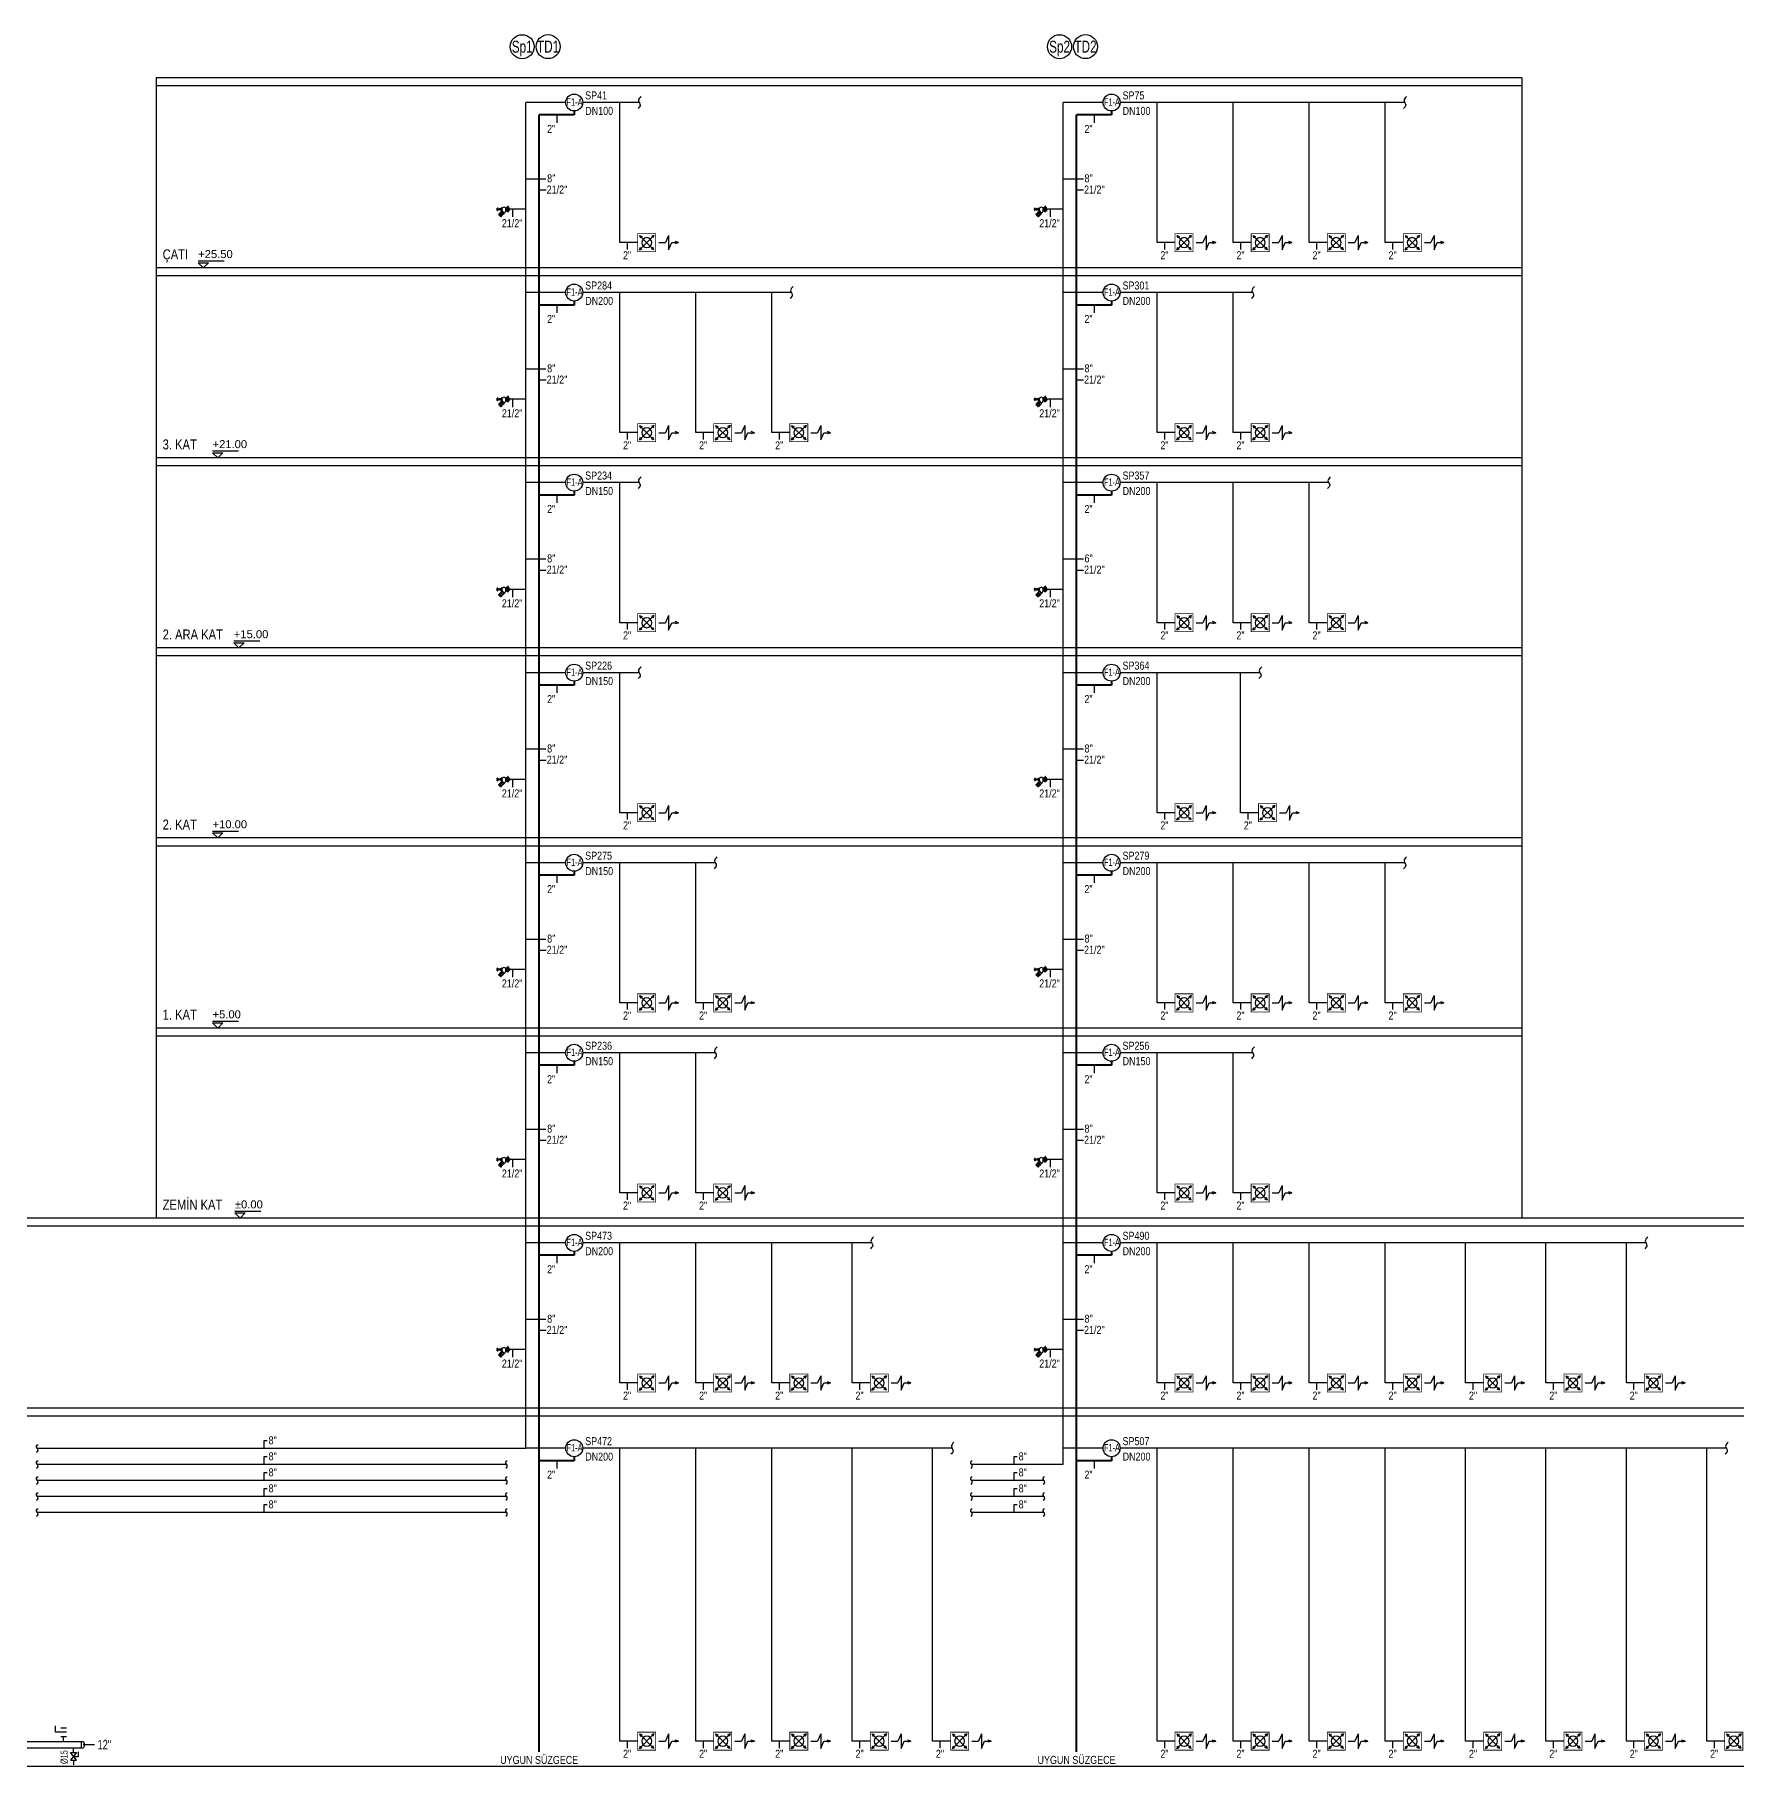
# Model space of a CAD drawing. Header units: centimetres. Extents: x 65749 to 90749, y -125491 to -105491.
# Drawn here: x 72301 to 76553, y -117601 to -113273 of the extents above; entities that cross this region are included whole.
import ezdxf
from ezdxf.enums import TextEntityAlignment as Align
from ezdxf.lldxf.tags import DXFTag

# ---------------------------------------------------------------- set-up
doc = ezdxf.new("R2010")
doc.units = ezdxf.units.CM
doc.header["$MEASUREMENT"] = 0
doc.layers.get('0').update_dxf_attribs({"color": 255})
for name, color, linetype, lineweight in [('1-CIHAZ', 132, 'Continuous', 30), ('Y-SPRINKLER-BORU', 150, 'Continuous', 30), ('Y-TEST-DRAIN-BORU', 40, 'HIDDEN', 40), ('Y-YANGINDOLABI-BORU', 1, 'HIDDEN', 30)]:
    doc.layers.add(name, color=color, linetype=linetype, lineweight=lineweight)
for name, color, linetype in [('T-VANA-TEXT', 63, 'Continuous'), ('Y-KOLON-NO', 13, 'Continuous'), ('Y-SP-ADET', 50, 'Continuous'), ('Y-TEXT', 241, 'Continuous'), ('Y-VANA', 81, 'Continuous'), ('Y-YANGINDOLABI-TEXT', 32, 'Continuous')]:
    doc.layers.add(name, color=color, linetype=linetype)
doc.styles.add('170209 KESİT_1-1-200 OLCEK$0$160229_Kesit_Gorunus$0$VIVA_100', font='arial.ttf', dxfattribs={"height": 25})
doc.styles.add('ARIAL', font='arial.ttf')
doc.styles.add('ARIAL1', font='arial.ttf', dxfattribs={"width": 0.7})
tags = doc.linetypes.add('HIDDEN', pattern=[0.375, 0.25, -0.125]).pattern_tags.tags
tags[6:7] = [DXFTag(74, 4), DXFTag(75, 0), DXFTag(340, '0'), DXFTag(46, 1.0), DXFTag(50, 0.0), DXFTag(44, 0.0), DXFTag(45, 0.0)]
tags[4:5] = [DXFTag(74, 4), DXFTag(75, 0), DXFTag(340, '0'), DXFTag(46, 1.0), DXFTag(50, 0.0), DXFTag(44, 0.0), DXFTag(45, 0.0)]

# ---------------------------------------------------------------- blocks, each defined once
blk = doc.blocks.new('VANA')
blk.add_lwpolyline([(0, 0), (-13.4, 0), (-13.4, -12.2)])
blk.add_lwpolyline([(8, -10), (-8, -10), (8, 10), (-8, 10)], close=True)
blk = doc.blocks.new('A$C0B325108')
for p, q in [((-17.5, 23.3), (-17.5, 0)), ((17.5, 23.3), (17.5, 0))]:
    blk.add_line(p, q)
blk.add_lwpolyline([(0, 0), (0, 44.2), (26.3, 44.2)])
blk = doc.blocks.new('Kesme')
blk.add_lwpolyline([(-21.5, -0.2, 0.576786), (-4.8, -2.7, -0.54493), (11.3, -5.9)], format="xyb")
blk = doc.blocks.new('A$C325C500B')
at = {"color": 7, "linetype": 'Continuous'}
for p, q in [((0, 51.9), (17.7, 58.2)), ((36.9, 51.9), (0, 51.9)), ((0, 51.9), (17.7, 45.7)), ((54.4, 11.5), (36.9, 51.9)), ((54.4, 92.4), (54.4, 11.5)), ((54.4, 92.4), (71.9, 51.9)), ((108.8, 51.9), (71.9, 51.9)), ((136, 12), (216, 92)), ((136, 92), (216, 12)), ((136, 92), (141.5, 77.7)), ((136, 92), (150.3, 86.4)), ((136, 12), (141.6, 26.3)), ((136, 12), (150.3, 17.5)), ((216, 92), (201.7, 86.5)), ((216, 12), (201.8, 17.6)), ((216, 92), (210.4, 77.7)), ((216, 12), (210.6, 26.3))]:
    blk.add_line(p, q, dxfattribs=at)
blk.add_line((226, 52), (326, 52))
at = {"linetype": 'Continuous', "const_width": 4}
blk.add_lwpolyline([(126, 102), (226, 102), (226, 2), (126, 2), (126, 102)], dxfattribs=at)
at = {"color": 7, "linetype": 'Continuous'}
blk.add_circle((176, 52), 27.6, dxfattribs=at)
blk = doc.blocks.new('ZONE-F1')
at = {"layer": 'Y-VANA'}
blk.add_circle((0, 0), 17.5, dxfattribs=at)
at = {"layer": 'Y-VANA', "style": 'ARIAL', "width": 0.7}
blk.add_text('F1-A', height=15, dxfattribs=at).set_placement((-15.9, -6.4))
blk = doc.blocks.new('PN')
blk.add_circle((0, 0), 30)
at = {"ltscale": 50, "style": 'ARIAL1', "width": 0.7}
blk.add_attdef('NO', text='', height=30, dxfattribs=at).set_placement((0, 0), align=Align.MIDDLE_CENTER)
blk = doc.blocks.new('PN-2')
blk.add_circle((0, 0), 30)
at = {"ltscale": 50, "style": 'ARIAL1', "width": 0.7}
blk.add_attdef('NO', text='', height=27.5, dxfattribs=at).set_placement((0, 0), align=Align.MIDDLE_CENTER)
blk = doc.blocks.new('A$Cd15443be')
for p, q in [((-0.616, -0.021), (-0.616, 0.021)), ((-0.608, 0.021), (-0.616, 0.021)), ((-0.608, -0.055), (-0.608, 0.055)), ((-0.582, -0.055), (-0.582, 0.055)), ((-0.532, 0.011), (-0.582, 0.011)), ((-0.532, -0.016), (-0.532, 0.016)), ((-0.532, 0.015), (-0.532, 0.016)), ((-0.53, 0.021), (-0.519, 0.021)), ((-0.53, 0.011), (-0.519, 0.011)), ((-0.519, -0.021), (-0.519, 0.021)), ((-0.502, 0.017), (-0.519, 0.017)), ((-0.502, -0.021), (-0.502, 0.021)), ((-0.451, 0.021), (-0.502, 0.021)), ((-0.443, 0.032), (-0.443, -0.032)), ((-0.443, 0.03), (-0.443, 0.032)), ((-0.44, 0.042), (-0.418, 0.042)), ((-0.44, 0.021), (-0.418, 0.021)), ((-0.407, 0.053), (-0.418, 0.042)), ((-0.418, -0.042), (-0.418, 0.042)), ((-0.407, -0.059), (-0.407, 0.059)), ((-0.397, 0.059), (-0.407, 0.059)), ((-0.397, -0.057), (-0.397, 0.057)), ((-0.376, 0.076), (-0.392, 0.076)), ((-0.392, 0.038), (-0.376, 0.038)), ((-0.367, 0.059), (-0.371, 0.059)), ((-0.371, -0.057), (-0.371, 0.057)), ((-0.177, 0.059), (-0.182, 0.059)), ((-0.177, -0.057), (-0.177, 0.057)), ((-0.157, 0.076), (-0.172, 0.076)), ((-0.172, 0.038), (-0.157, 0.038)), ((-0.119, 0.059), (-0.152, 0.059)), ((-0.152, -0.057), (-0.152, 0.057)), ((-0.009, 0.072), (-0.131, 0.072)), ((-0.119, 0.059), (-0.119, 0.084)), ((-0.118, 0.089), (-0.11, 0.089)), ((-0.118, 0.08), (-0.11, 0.08)), ((-0.118, 0.063), (-0.11, 0.063)), ((-0.118, 0.055), (-0.11, 0.055)), ((-0.11, -0.122), (-0.11, 0.122)), ((-0.084, 0.122), (-0.11, 0.122)), ((-0.11, 0.055), (-0.11, 0.089)), ((-0.084, -0.122), (-0.084, 0.154)), ((-0.072, 0.154), (-0.084, 0.154)), ((-0.072, 0.08), (-0.084, 0.08)), ((-0.072, 0.078), (-0.084, 0.078)), ((-0.072, 0.065), (-0.084, 0.065)), ((-0.072, 0.063), (-0.084, 0.063)), ((-0.072, -0.122), (-0.072, 0.154)), ((-0.046, 0.122), (-0.072, 0.122)), ((-0.046, -0.122), (-0.046, 0.122)), ((-0.046, 0.059), (-0.046, 0.084)), ((-0.045, 0.089), (-0.037, 0.089)), ((-0.045, 0.08), (-0.037, 0.08)), ((-0.045, 0.063), (-0.037, 0.063)), ((-0.045, 0.055), (-0.037, 0.055)), ((0, 0.046), (-0.037, 0.055)), ((-0.036, 0.059), (-0.036, 0.084)), ((-0.028, 0.08), (-0.036, 0.08)), ((-0.028, 0.078), (-0.036, 0.078)), ((-0.028, 0.065), (-0.036, 0.065)), ((-0.028, 0.063), (-0.036, 0.063)), ((-0.028, 0.063), (-0.028, 0.08)), ((-0.028, 0.08), (-0.026, 0.078)), ((-0.028, 0.063), (-0.026, 0.065)), ((-0.026, 0.065), (-0.026, 0.078)), ((0, 0.046), (0, -0.046)), ((-0.608, -0.021), (-0.616, -0.021)), ((-0.532, -0.011), (-0.582, -0.011)), ((-0.503, -0.22), (-0.545, -0.265)), ((-0.438, -0.373), (-0.545, -0.265)), ((-0.432, -0.365), (-0.539, -0.258)), ((-0.532, -0.016), (-0.532, -0.015)), ((-0.53, -0.011), (-0.519, -0.011)), ((-0.53, -0.021), (-0.519, -0.021)), ((-0.419, -0.354), (-0.526, -0.247)), ((-0.413, -0.347), (-0.521, -0.239)), ((-0.502, -0.017), (-0.519, -0.017)), ((-0.401, -0.335), (-0.509, -0.227)), ((-0.396, -0.327), (-0.503, -0.22)), ((-0.451, -0.021), (-0.502, -0.021)), ((-0.452, -0.167), (-0.498, -0.213)), ((-0.391, -0.321), (-0.498, -0.213)), ((-0.461, -0.158), (-0.45, -0.147)), ((-0.336, -0.283), (-0.461, -0.158)), ((-0.325, -0.272), (-0.45, -0.147)), ((-0.447, -0.144), (-0.435, -0.132)), ((-0.322, -0.268), (-0.447, -0.144)), ((-0.443, -0.032), (-0.443, -0.03)), ((-0.44, -0.021), (-0.418, -0.021)), ((-0.44, -0.042), (-0.418, -0.042)), ((-0.396, -0.327), (-0.438, -0.373)), ((-0.31, -0.257), (-0.435, -0.132)), ((-0.426, -0.141), (-0.38, -0.095)), ((-0.407, -0.053), (-0.418, -0.042)), ((-0.397, -0.059), (-0.407, -0.059)), ((-0.392, -0.038), (-0.376, -0.038)), ((-0.376, -0.076), (-0.392, -0.076)), ((-0.345, -0.275), (-0.391, -0.321)), ((-0.38, -0.095), (-0.356, -0.095)), ((-0.273, -0.203), (-0.38, -0.095)), ((-0.368, -0.059), (-0.371, -0.059)), ((-0.273, -0.179), (-0.356, -0.095)), ((-0.336, -0.283), (-0.325, -0.272)), ((-0.322, -0.268), (-0.31, -0.257)), ((-0.319, -0.249), (-0.273, -0.203)), ((-0.273, -0.203), (-0.273, -0.179)), ((-0.172, -0.038), (-0.157, -0.038)), ((-0.157, -0.076), (-0.172, -0.076)), ((-0.119, -0.059), (-0.152, -0.059)), ((-0.009, -0.072), (-0.131, -0.072)), ((-0.119, -0.084), (-0.119, -0.059)), ((-0.118, -0.055), (-0.11, -0.055)), ((-0.118, -0.063), (-0.11, -0.063)), ((-0.118, -0.08), (-0.11, -0.08)), ((-0.118, -0.089), (-0.11, -0.089)), ((-0.11, -0.089), (-0.11, -0.055)), ((-0.084, -0.122), (-0.11, -0.122)), ((-0.072, -0.063), (-0.084, -0.063)), ((-0.072, -0.065), (-0.084, -0.065)), ((-0.072, -0.078), (-0.084, -0.078)), ((-0.072, -0.08), (-0.084, -0.08)), ((-0.046, -0.122), (-0.072, -0.122)), ((-0.046, -0.084), (-0.046, -0.059)), ((-0.045, -0.055), (-0.037, -0.055)), ((-0.045, -0.063), (-0.037, -0.063)), ((-0.045, -0.08), (-0.037, -0.08)), ((-0.045, -0.089), (-0.037, -0.089)), ((0, -0.046), (-0.037, -0.055)), ((-0.036, -0.084), (-0.036, -0.059)), ((-0.028, -0.063), (-0.036, -0.063)), ((-0.028, -0.065), (-0.036, -0.065)), ((-0.028, -0.078), (-0.036, -0.078)), ((-0.028, -0.08), (-0.036, -0.08)), ((-0.028, -0.063), (-0.026, -0.065)), ((-0.028, -0.08), (-0.028, -0.063)), ((-0.028, -0.08), (-0.026, -0.078)), ((-0.026, -0.078), (-0.026, -0.065))]:
    blk.add_line(p, q)
for centre, radius, start, end in [((-0.595, 0.055), 0.0127, 90, 180), ((-0.595, 0.055), 0.0127, 0, 90), ((-0.521, 0.016), 0.0111, 151.49283, 208.50717), ((-0.489, 0), 0.0422, 165.52298, 194.47702), ((-0.451, 0.03), 0.00844, 270, 0), ((-0.421, 0.032), 0.0221, 151.49283, 208.50717), ((-0.359, 0), 0.0844, 165.52298, 194.47702), ((-0.357, 0.057), 0.0393, 150.87434, 208.69477), ((-0.245, 0), 0.152, 165.52298, 194.47702), ((-0.411, 0.057), 0.0393, 331.30523, 29.12566), ((-0.523, 0), 0.152, 345.52298, 14.47702), ((-0.367, 0.076), 0.0169, 270, 319.0679), ((-0.274, -0.004), 0.105, 40.9321, 139.0679), ((-0.182, 0.076), 0.0169, 220.9321, 270), ((-0.138, 0.057), 0.0393, 150.87434, 208.69477), ((-0.025, 0), 0.152, 165.52298, 194.47702), ((-0.191, 0.057), 0.0393, 331.30523, 29.12566), ((-0.304, 0), 0.152, 345.52298, 14.47702), ((-0.11, 0.084), 0.00884, 151.49283, 208.50717), ((-0.085, 0.072), 0.0338, 165.52298, 194.47702), ((-0.11, 0.059), 0.00884, 151.49283, 208.50717), ((-0.038, 0.084), 0.00884, 151.49283, 208.50717), ((-0.013, 0.072), 0.0338, 165.52298, 194.47702), ((-0.038, 0.059), 0.00884, 151.49283, 208.50717), ((-0.045, 0.084), 0.00884, 331.49283, 28.50717), ((-0.07, 0.072), 0.0338, 345.52298, 14.47702), ((-0.045, 0.059), 0.00884, 331.49283, 28.50717), ((-0.595, -0.055), 0.0127, 180, 270), ((-0.595, -0.055), 0.0127, 270, 0), ((-0.521, -0.016), 0.0111, 151.49283, 208.50717), ((-0.451, -0.03), 0.00844, 0, 90), ((-0.421, -0.032), 0.0221, 151.49283, 208.50717), ((-0.357, -0.057), 0.0393, 150.87434, 208.69477), ((-0.411, -0.057), 0.0393, 331.30523, 29.12566), ((-0.368, -0.079), 0.0203, 307.12164, 90), ((-0.295, -0.076), 0.105, 282.26316, 2.03993), ((-0.177, -0.072), 0.0127, 90, 182.03993), ((-0.138, -0.057), 0.0393, 150.87434, 208.69477), ((-0.191, -0.057), 0.0393, 331.30523, 29.12566), ((-0.11, -0.059), 0.00884, 151.49283, 208.50717), ((-0.085, -0.072), 0.0338, 165.52298, 194.47702), ((-0.11, -0.084), 0.00884, 151.49283, 208.50717), ((-0.038, -0.059), 0.00884, 151.49283, 208.50717), ((-0.013, -0.072), 0.0338, 165.52298, 194.47702), ((-0.038, -0.084), 0.00884, 151.49283, 208.50717), ((-0.045, -0.059), 0.00884, 331.49283, 28.50717), ((-0.07, -0.072), 0.0338, 345.52298, 14.47702), ((-0.045, -0.084), 0.00884, 331.49283, 28.50717)]:
    blk.add_arc(centre, radius, start, end)

msp = doc.modelspace()

# ---------------------------------------------------------------- linework, layer by layer
at = {"layer": '1-CIHAZ'}
for p, q in [((71612, -117538.9, 0), (72417.8, -117538.9, 0)), ((71612, -117555, 0), (72417.8, -117555, 0)), ((72417.8, -117555, 0), (72417.8, -117538.9, 0))]:
    msp.add_line(p, q, dxfattribs=at)
msp.add_arc((72417.8, -117546.9, 0), 8.04, 270, 90, dxfattribs=at)
at = {"layer": 'Y-SPRINKLER-BORU', "ltscale": 20}
for p, q in [((73528, -116806, 0), (73528, -113443.1, 0)), ((73627.9, -113443.1), (73528, -113443.1)), ((73811.5, -113443.1), (73670.2, -113443.1)), ((74870.7, -116846, 0), (74870.7, -113443.1)), ((74970.6, -113443.1), (74870.7, -113443.1)), ((75724.2, -113443.1), (75012.9, -113443.1)), ((73627.9, -113918), (73528, -113918)), ((74191.5, -113918), (73670.2, -113918)), ((74970.6, -113918), (74870.7, -113918)), ((75344.2, -113918), (75012.9, -113918)), ((73627.9, -114393), (73528, -114393)), ((73811.5, -114393), (73670.2, -114393)), ((74970.6, -114393), (74870.7, -114393)), ((75534.2, -114393), (75012.9, -114393)), ((73627.9, -114867.9), (73528, -114867.9)), ((73811.5, -114867.9), (73670.2, -114867.9)), ((74970.6, -114867.9), (74870.7, -114867.9)), ((75362.6, -114867.9), (75012.9, -114867.9)), ((73627.9, -115342.9), (73528, -115342.9)), ((74001.5, -115342.9), (73670.2, -115342.9)), ((74970.6, -115342.9), (74870.7, -115342.9)), ((75724.2, -115342.9), (75012.9, -115342.9)), ((73627.9, -115817.8), (73528, -115817.8)), ((74001.5, -115817.8), (73670.2, -115817.8)), ((74970.6, -115817.8), (74870.7, -115817.8)), ((75344.2, -115817.8), (75012.9, -115817.8)), ((73627.9, -116292.8), (73528, -116292.8)), ((74392.3, -116292.8, 0), (73670.2, -116292.8)), ((74970.6, -116292.8), (74870.7, -116292.8)), ((76326.8, -116292.8, 0), (75012.9, -116292.8)), ((72307.3, -116806, 0), (73528, -116806)), ((73627.9, -116806), (73528, -116806)), ((74593.2, -116806, 0), (73670.2, -116806)), ((74970.6, -116806, 0), (74870.7, -116806, 0)), ((76527.7, -116806, 0), (75012.9, -116806, 0)), ((72307.3, -116846, 0), (73479.8, -116846, 0)), ((74641.3, -116846, 0), (74870.7, -116846)), ((72373, -117538.8, 0), (72373, -117526.2, 0))]:
    msp.add_line(p, q, dxfattribs=at)
at = {"layer": 'Y-SPRINKLER-BORU'}
for p, q in [((72307.3, -116886, 0), (73479.8, -116886, 0)), ((74641.3, -116886, 0), (74822.5, -116886, 0)), ((72307.3, -116926, 0), (73479.8, -116926, 0)), ((74641.3, -116926, 0), (74822.5, -116926, 0)), ((72307.3, -116966, 0), (73479.8, -116966, 0)), ((74641.3, -116966, 0), (74822.5, -116966, 0))]:
    msp.add_line(p, q, dxfattribs=at)
at = {"layer": 'Y-TEST-DRAIN-BORU', "ltscale": 150}
for p, q in [((73649, -113464.3), (73649, -113474.2)), ((74991.8, -113464.3), (74991.8, -113474.2)), ((73561.5, -117564.7, 0), (73561.5, -113474.2, 0)), ((73649, -113474.2), (73561.5, -113474.2)), ((74904.2, -117564.7, 0), (74904.2, -113474.2, 0)), ((74991.8, -113474.2), (74904.2, -113474.2)), ((73649, -113939.2), (73649, -113949.2)), ((74991.8, -113939.2), (74991.8, -113949.2)), ((73649, -113949.2), (73561.5, -113949.2)), ((74991.8, -113949.2), (74904.2, -113949.2)), ((73649, -114414.2), (73649, -114424.1)), ((74991.8, -114414.2), (74991.8, -114424.1)), ((73649, -114424.1), (73561.5, -114424.1)), ((74991.8, -114424.1), (74904.2, -114424.1)), ((73649, -114889.1), (73649, -114899.1)), ((74991.8, -114889.1), (74991.8, -114899.1)), ((73649, -114899.1), (73561.5, -114899.1)), ((74991.8, -114899.1), (74904.2, -114899.1)), ((73649, -115364.1), (73649, -115374)), ((74991.8, -115364.1), (74991.8, -115374)), ((73649, -115374), (73561.5, -115374)), ((74991.8, -115374), (74904.2, -115374)), ((73649, -115839), (73649, -115849)), ((74991.8, -115839), (74991.8, -115849)), ((73649, -115849), (73561.5, -115849)), ((74991.8, -115849), (74904.2, -115849)), ((73649, -116314), (73649, -116323.9)), ((74991.8, -116314), (74991.8, -116323.9)), ((73649, -116323.9), (73561.5, -116323.9)), ((74991.8, -116323.9), (74904.2, -116323.9)), ((73649, -116837.2), (73561.5, -116837.2)), ((73649, -116827.2), (73649, -116837.2)), ((74991.8, -116837.2, 0), (74904.2, -116837.2, 0)), ((74991.8, -116827.2, 0), (74991.8, -116837.2, 0))]:
    msp.add_line(p, q, dxfattribs=at)
at = {"layer": 'Y-TEXT', "color": 7, "ltscale": 0.1}
for p, q in [((72604.8, -113381.2), (72604.8, -116230.9)), ((76016.9, -113381.2), (72604.8, -113381.2)), ((76016.9, -113401.4), (72604.8, -113401.4)), ((76016.9, -113381.2), (76016.9, -116230.9)), ((76016.9, -113856.1), (72604.8, -113856.1)), ((72709.5, -113838.8), (72774.5, -113838.8)), ((76016.9, -113876.3), (72604.8, -113876.3)), ((76016.9, -114331.1), (72604.8, -114331.1)), ((72745.4, -114313.7), (72810.4, -114313.7)), ((76016.9, -114351.3), (72604.8, -114351.3)), ((76016.9, -114806), (72604.8, -114806)), ((72798.5, -114788.7), (72863.5, -114788.7)), ((76016.9, -114826.2), (72604.8, -114826.2)), ((76016.9, -115281), (72604.8, -115281)), ((72745.4, -115263.6), (72810.4, -115263.6)), ((76016.9, -115301.2), (72604.8, -115301.2)), ((76016.9, -115755.9), (72604.8, -115755.9)), ((72745.4, -115738.6), (72810.4, -115738.6)), ((76016.9, -115776.1), (72604.8, -115776.1)), ((86676.6, -116230.9), (67121.7, -116230.9)), ((76016.9, -116230.9), (72604.8, -116230.9)), ((72801.2, -116213.5), (72866.2, -116213.5)), ((86676.6, -116251.1), (67121.7, -116251.1)), ((86676.6, -116705.8), (67121.7, -116705.8)), ((86676.6, -116726), (67121.7, -116726)), ((86676.6, -117601, 0), (67121.7, -117601, 0))]:
    msp.add_line(p, q, dxfattribs=at)
at = {"layer": 'Y-TEXT'}
for p, q in [((73578.5, -113634.5, 0), (73528, -113634.5, 0)), ((74921.3, -113634.5, 0), (74870.7, -113634.5, 0)), ((73781.8, -113810.2), (73781.8, -113793.2)), ((75124.5, -113810.2), (75124.5, -113793.2)), ((75314.5, -113810.2), (75314.5, -113793.2)), ((75504.5, -113810.2), (75504.5, -113793.2)), ((75694.5, -113810.2), (75694.5, -113793.2)), ((73578.5, -114109.5, 0), (73528, -114109.5, 0)), ((74921.3, -114109.5, 0), (74870.7, -114109.5, 0)), ((73781.8, -114285.2), (73781.8, -114268.1)), ((73971.8, -114285.2), (73971.8, -114268.1)), ((74161.8, -114285.2), (74161.8, -114268.1)), ((75124.5, -114285.2), (75124.5, -114268.1)), ((75314.5, -114285.2), (75314.5, -114268.1)), ((73578.5, -114584.4, 0), (73528, -114584.4, 0)), ((74921.3, -114584.4, 0), (74870.7, -114584.4, 0)), ((73781.8, -114760.1), (73781.8, -114743.1)), ((75124.5, -114760.1), (75124.5, -114743.1)), ((75314.5, -114760.1), (75314.5, -114743.1)), ((75504.5, -114760.1), (75504.5, -114743.1)), ((73578.5, -115059.4, 0), (73528, -115059.4, 0)), ((74921.3, -115059.4, 0), (74870.7, -115059.4, 0)), ((73781.8, -115235.1), (73781.8, -115218)), ((75124.5, -115235.1), (75124.5, -115218)), ((75333, -115235.1), (75333, -115218)), ((73578.5, -115534.3, 0), (73528, -115534.3, 0)), ((74921.3, -115534.3, 0), (74870.7, -115534.3, 0)), ((73781.8, -115710), (73781.8, -115693)), ((73971.8, -115710), (73971.8, -115693)), ((75124.5, -115710), (75124.5, -115693)), ((75314.5, -115710), (75314.5, -115693)), ((75504.5, -115710), (75504.5, -115693)), ((75694.5, -115710), (75694.5, -115693)), ((73578.5, -116009.3, 0), (73528, -116009.3, 0)), ((74921.3, -116009.3, 0), (74870.7, -116009.3, 0)), ((73781.8, -116185), (73781.8, -116167.9)), ((73971.8, -116185), (73971.8, -116167.9)), ((75124.5, -116185), (75124.5, -116167.9)), ((75314.5, -116185), (75314.5, -116167.9)), ((73578.5, -116484.2, 0), (73528, -116484.2, 0)), ((74921.3, -116484.2, 0), (74870.7, -116484.2, 0)), ((73781.8, -116659.9), (73781.8, -116642.9)), ((73971.8, -116659.9), (73971.8, -116642.9)), ((74161.8, -116659.9), (74161.8, -116642.9)), ((74362.7, -116659.9, 0), (74362.7, -116642.9, 0)), ((75124.5, -116659.9), (75124.5, -116642.9)), ((75314.5, -116659.9), (75314.5, -116642.9)), ((75504.5, -116659.9), (75504.5, -116642.9)), ((75694.5, -116659.9), (75694.5, -116642.9)), ((75895.4, -116659.9, 0), (75895.4, -116642.9, 0)), ((76096.3, -116659.9, 0), (76096.3, -116642.9, 0)), ((76297.1, -116659.9, 0), (76297.1, -116642.9, 0)), ((72881.4, -116787.1, 0), (72873.5, -116787.1, 0)), ((72873.5, -116787.1, 0), (72873.5, -116806, 0)), ((72881.4, -116827.1, 0), (72873.5, -116827.1, 0)), ((72873.5, -116827.1, 0), (72873.5, -116846, 0)), ((74755.7, -116827.1, 0), (74747.9, -116827.1, 0)), ((74747.9, -116827.1, 0), (74747.9, -116846, 0)), ((72881.4, -116867.1, 0), (72873.5, -116867.1, 0)), ((72873.5, -116867.1, 0), (72873.5, -116886, 0)), ((74755.7, -116867.1, 0), (74747.9, -116867.1, 0)), ((74747.9, -116867.1, 0), (74747.9, -116886, 0)), ((72881.4, -116907.1, 0), (72873.5, -116907.1, 0)), ((72873.5, -116907.1, 0), (72873.5, -116926, 0)), ((74755.7, -116907.1, 0), (74747.9, -116907.1, 0)), ((74747.9, -116907.1, 0), (74747.9, -116926, 0)), ((72881.4, -116947.1, 0), (72873.5, -116947.1, 0)), ((72873.5, -116947.1, 0), (72873.5, -116966, 0)), ((74755.7, -116947.1, 0), (74747.9, -116947.1, 0)), ((74747.9, -116947.1, 0), (74747.9, -116966, 0)), ((72450.1, -117546.9, 0), (72422.4, -117546.9, 0)), ((73781.8, -117555.1, 0), (73781.8, -117538, 0)), ((73971.8, -117555.1, 0), (73971.8, -117538, 0)), ((74161.8, -117555.1, 0), (74161.8, -117538, 0)), ((74362.7, -117555.1, 0), (74362.7, -117538, 0)), ((74563.5, -117555.1, 0), (74563.5, -117538, 0)), ((75124.5, -117555.1, 0), (75124.5, -117538, 0)), ((75314.5, -117555.1, 0), (75314.5, -117538, 0)), ((75504.5, -117555.1, 0), (75504.5, -117538, 0)), ((75694.5, -117555.1, 0), (75694.5, -117538, 0)), ((75895.4, -117555.1, 0), (75895.4, -117538, 0)), ((76096.3, -117555.1, 0), (76096.3, -117538, 0)), ((76297.1, -117555.1, 0), (76297.1, -117538, 0)), ((76498, -117555.1, 0), (76498, -117538, 0))]:
    msp.add_line(p, q, dxfattribs=at)
at = {"layer": 'Y-TEXT', "color": 7, "ltscale": 0.1}
for points in [[(72722.3, -113856.1), (72709.5, -113843.3), (72735.1, -113843.3)], [(72758.2, -114331.1), (72745.4, -114318.3), (72771, -114318.3)], [(72811.3, -114806), (72798.5, -114793.2), (72824.1, -114793.2)], [(72758.2, -115281), (72745.4, -115268.2), (72771, -115268.2)], [(72758.2, -115755.9), (72745.4, -115743.1), (72771, -115743.1)], [(72814, -116230.9), (72801.2, -116218.1), (72826.8, -116218.1)]]:
    msp.add_lwpolyline(points, close=True, dxfattribs=at)
at = {"layer": 'Y-TEXT'}
for points in [[(73815.8, -113428.2), (73809.7, -113438.6), (73814, -113449.6), (73808.6, -113457.9)], [(75728.6, -113428.2), (75722.5, -113438.6), (75726.7, -113449.6), (75721.3, -113457.9)], [(74195.8, -113903.2), (74189.7, -113913.5), (74194, -113924.5), (74188.6, -113932.9)], [(75348.6, -113903.2), (75342.5, -113913.5), (75346.7, -113924.5), (75341.3, -113932.9)], [(73815.8, -114378.1), (73809.7, -114388.5), (73814, -114399.4), (73808.6, -114407.8)], [(75538.6, -114378.1), (75532.5, -114388.5), (75536.7, -114399.4), (75531.3, -114407.8)], [(73815.8, -114853.1), (73809.7, -114863.4), (73814, -114874.4), (73808.6, -114882.8)], [(75367, -114853.1), (75360.9, -114863.4), (75365.2, -114874.4), (75359.7, -114882.8)], [(74005.8, -115328), (73999.7, -115338.4), (74004, -115349.3), (73998.6, -115357.7)], [(75728.6, -115328), (75722.5, -115338.4), (75726.7, -115349.3), (75721.3, -115357.7)], [(74005.8, -115803), (73999.7, -115813.3), (74004, -115824.3), (73998.6, -115832.7)], [(75348.6, -115803), (75342.5, -115813.3), (75346.7, -115824.3), (75341.3, -115832.7)], [(74396.7, -116277.9, 0), (74390.6, -116288.3, 0), (74394.9, -116299.2, 0), (74389.4, -116307.6, 0)], [(76331.2, -116277.9, 0), (76325.1, -116288.3, 0), (76329.3, -116299.2, 0), (76323.9, -116307.6, 0)], [(74597.6, -116791.2, 0), (74591.5, -116801.5, 0), (74595.7, -116812.5, 0), (74590.3, -116820.9, 0)], [(76532, -116791.2, 0), (76525.9, -116801.5, 0), (76530.2, -116812.5, 0), (76524.8, -116820.9, 0)]]:
    msp.add_spline(points, degree=3, dxfattribs=at)
at = {"layer": 'Y-VANA', "ltscale": 0.1}
for p, q in [((72398, -117566.7, 0), (72398, -117555, 0)), ((72397.9, -117585.8, 0), (72397.9, -117597.5, 0))]:
    msp.add_line(p, q, dxfattribs=at)
at = {"layer": 'Y-YANGINDOLABI-BORU', "ltscale": 100}
for p, q in [((73762.7, -113793.2), (73762.7, -113443.1)), ((75105.5, -113793.2), (75105.5, -113443.1)), ((75295.5, -113793.2), (75295.5, -113443.1)), ((75485.5, -113793.2), (75485.5, -113443.1)), ((75675.5, -113793.2), (75675.5, -113443.1)), ((73528, -113709.8), (73487.3, -113709.8)), ((74870.7, -113709.8), (74830, -113709.8)), ((73762.7, -114268.1), (73762.7, -113918)), ((73952.8, -114268.1), (73952.8, -113918)), ((74142.8, -114268.1), (74142.8, -113918)), ((75105.5, -114268.1), (75105.5, -113918)), ((75295.5, -114268.1), (75295.5, -113918)), ((73528, -114184.8), (73487.3, -114184.8)), ((74870.7, -114184.8), (74830, -114184.8)), ((73762.7, -114743.1), (73762.7, -114393)), ((75105.5, -114743.1), (75105.5, -114393)), ((75295.5, -114743.1), (75295.5, -114393)), ((75485.5, -114743.1), (75485.5, -114393)), ((73528, -114659.7), (73487.3, -114659.7)), ((74870.7, -114659.7), (74830, -114659.7)), ((73762.7, -115218), (73762.7, -114867.9)), ((75105.5, -115218), (75105.5, -114867.9)), ((75313.9, -115218), (75313.9, -114867.9)), ((73528, -115134.7), (73487.3, -115134.7)), ((74870.7, -115134.7), (74830, -115134.7)), ((73762.7, -115693), (73762.7, -115342.9)), ((73952.8, -115693), (73952.8, -115342.9)), ((75105.5, -115693), (75105.5, -115342.9)), ((75295.5, -115693), (75295.5, -115342.9)), ((75485.5, -115693), (75485.5, -115342.9)), ((75675.5, -115693), (75675.5, -115342.9)), ((73528, -115609.6), (73487.3, -115609.6)), ((74870.7, -115609.6), (74830, -115609.6)), ((73762.7, -116167.9), (73762.7, -115817.8)), ((73952.8, -116167.9), (73952.8, -115817.8)), ((75105.5, -116167.9), (75105.5, -115817.8)), ((75295.5, -116167.9), (75295.5, -115817.8)), ((73528, -116084.6), (73487.3, -116084.6)), ((74870.7, -116084.6), (74830, -116084.6)), ((73762.7, -116642.9), (73762.7, -116292.8)), ((73952.8, -116642.9), (73952.8, -116292.8)), ((74142.8, -116642.9), (74142.8, -116292.8)), ((74343.6, -116642.9, 0), (74343.6, -116292.8, 0)), ((75105.5, -116642.9), (75105.5, -116292.8)), ((75295.5, -116642.9), (75295.5, -116292.8)), ((75485.5, -116642.9), (75485.5, -116292.8)), ((75675.5, -116642.9), (75675.5, -116292.8)), ((75876.4, -116642.9, 0), (75876.4, -116292.8, 0)), ((76077.2, -116642.9, 0), (76077.2, -116292.8, 0)), ((76278.1, -116642.9, 0), (76278.1, -116292.8, 0)), ((73528, -116559.5), (73487.3, -116559.5)), ((74870.7, -116559.5), (74830, -116559.5)), ((73762.7, -117538, 0), (73762.7, -116806, 0)), ((73952.8, -117538, 0), (73952.8, -116806, 0)), ((74142.8, -117538, 0), (74142.8, -116806, 0)), ((74343.6, -117538, 0), (74343.6, -116806, 0)), ((74544.5, -117538, 0), (74544.5, -116806, 0)), ((75105.5, -117538, 0), (75105.5, -116806, 0)), ((75295.5, -117538, 0), (75295.5, -116806, 0)), ((75485.5, -117538, 0), (75485.5, -116806, 0)), ((75675.5, -117538, 0), (75675.5, -116806, 0)), ((75876.4, -117538, 0), (75876.4, -116806, 0)), ((76077.2, -117538, 0), (76077.2, -116806, 0)), ((76278.1, -117538, 0), (76278.1, -116806, 0)), ((76479, -117538, 0), (76479, -116806, 0))]:
    msp.add_line(p, q, dxfattribs=at)
at = {"layer": 'Y-YANGINDOLABI-TEXT'}
for p, q in [((73605.3, -113474.2), (73605.3, -113493.5)), ((74948, -113474.2), (74948, -113493.5)), ((73561.7, -113661.5, 0), (73578.7, -113661.5, 0)), ((74904.4, -113661.5, 0), (74921.4, -113661.5, 0)), ((73495.2, -113709.8), (73495.2, -113729.1)), ((74837.9, -113709.8), (74837.9, -113729.1)), ((73605.3, -113949.2), (73605.3, -113968.5)), ((74948, -113949.2), (74948, -113968.5)), ((73561.7, -114136.4, 0), (73578.7, -114136.4, 0)), ((74904.4, -114136.4, 0), (74921.4, -114136.4, 0)), ((73495.2, -114184.8), (73495.2, -114204.1)), ((74837.9, -114184.8), (74837.9, -114204.1)), ((73605.3, -114424.1), (73605.3, -114443.4)), ((74948, -114424.1), (74948, -114443.4)), ((73561.7, -114611.4, 0), (73578.7, -114611.4, 0)), ((74904.4, -114611.4, 0), (74921.4, -114611.4, 0)), ((73495.2, -114659.7), (73495.2, -114679)), ((74837.9, -114659.7), (74837.9, -114679)), ((73605.3, -114899.1), (73605.3, -114918.4)), ((74948, -114899.1), (74948, -114918.4)), ((73561.7, -115086.3, 0), (73578.7, -115086.3, 0)), ((74904.4, -115086.3, 0), (74921.4, -115086.3, 0)), ((73495.2, -115134.7), (73495.2, -115154)), ((74837.9, -115134.7), (74837.9, -115154)), ((73605.3, -115374), (73605.3, -115393.3)), ((74948, -115374), (74948, -115393.3)), ((73561.7, -115561.3, 0), (73578.7, -115561.3, 0)), ((74904.4, -115561.3, 0), (74921.4, -115561.3, 0)), ((73495.2, -115609.6), (73495.2, -115628.9)), ((74837.9, -115609.6), (74837.9, -115628.9)), ((73605.3, -115849), (73605.3, -115868.3)), ((74948, -115849), (74948, -115868.3)), ((73561.7, -116036.2, 0), (73578.7, -116036.2, 0)), ((74904.4, -116036.2, 0), (74921.4, -116036.2, 0)), ((73495.2, -116084.6), (73495.2, -116103.9)), ((74837.9, -116084.6), (74837.9, -116103.9)), ((73605.3, -116323.9), (73605.3, -116343.2)), ((74948, -116323.9), (74948, -116343.2)), ((73561.7, -116511.2, 0), (73578.7, -116511.2, 0)), ((74904.4, -116511.2, 0), (74921.4, -116511.2, 0)), ((73495.2, -116559.5), (73495.2, -116578.8)), ((74837.9, -116559.5), (74837.9, -116578.8)), ((73605.3, -116837.2), (73605.3, -116856.5)), ((74948, -116837.2, 0), (74948, -116856.5, 0))]:
    msp.add_line(p, q, dxfattribs=at)

# ---------------------------------------------------------------- block references
at = {"layer": 'Y-KOLON-NO'}
for p, values in [((73519.1, -113303.6, 0), {'NO': 'Sp1'}), ((74861.8, -113303.6, 0), {'NO': 'Sp2'})]:
    msp.add_blockref('PN', p, dxfattribs=at).add_auto_attribs(values)
ref = msp.add_blockref('PN-2', (73583.8, -113303.4, 0), dxfattribs=at)
ref.add_attrib('NO', 'TD1', dxfattribs={"layer": '0', "ltscale": 50, "height": 30, "style": 'ARIAL1', "width": 0.7}).set_placement((73583.8, -113303.4, 0), align=Align.MIDDLE_CENTER)
ref = msp.add_blockref('PN-2', (74926.5, -113303.4, 0), dxfattribs=at)
ref.add_attrib('NO', 'TD2', dxfattribs={"layer": '0', "ltscale": 50, "height": 30, "style": 'ARIAL1', "width": 0.7}).set_placement((74926.5, -113303.4, 0), align=Align.MIDDLE_CENTER)
at = {"layer": 'Y-TEXT', "xscale": 0.5999999999999999, "yscale": 0.5999999999999999, "zscale": 0.5999999999999999, "rotation": 90.00000000000001}
for p in [(72305.7, -116803.1, 0), (72305.7, -116843.1, 0), (73478.1, -116843.1, 0), (74639.7, -116843.1, 0), (72305.7, -116883.1, 0), (73478.1, -116883.1, 0), (74639.7, -116883.1, 0), (74820.9, -116883.1, 0), (72305.7, -116923.1, 0), (73478.1, -116923.1, 0), (74639.7, -116923.1, 0), (74820.9, -116923.1, 0), (72305.7, -116963.1, 0), (73478.1, -116963.1, 0), (74639.7, -116963.1, 0), (74820.9, -116963.1, 0)]:
    msp.add_blockref('Kesme', p, dxfattribs=at)
at = {"layer": 'Y-VANA'}
for name, p, xscale, yscale, zscale in [('ZONE-F1', (73649, -113443.1), 1.209998443795124, 1.209998443795124, 1.209998443795124), ('ZONE-F1', (74991.8, -113443.1), 1.209998443795124, 1.209998443795124, 1.209998443795124), ('A$Cd15443be', (73487.3, -113709.9), 50, 50, 50), ('A$Cd15443be', (74830, -113709.9), 50, 50, 50), ('ZONE-F1', (73649, -113918), 1.209998443795124, 1.209998443795124, 1.209998443795124), ('ZONE-F1', (74991.8, -113918), 1.209998443795124, 1.209998443795124, 1.209998443795124), ('A$Cd15443be', (73487.3, -114184.8), 50, 50, 50), ('A$Cd15443be', (74830, -114184.8), 50, 50, 50), ('ZONE-F1', (73649, -114393), 1.209998443795124, 1.209998443795124, 1.209998443795124), ('ZONE-F1', (74991.8, -114393), 1.209998443795124, 1.209998443795124, 1.209998443795124), ('A$Cd15443be', (73487.3, -114659.8), 50, 50, 50), ('A$Cd15443be', (74830, -114659.8), 50, 50, 50), ('ZONE-F1', (73649, -114867.9), 1.209998443795124, 1.209998443795124, 1.209998443795124), ('ZONE-F1', (74991.8, -114867.9), 1.209998443795124, 1.209998443795124, 1.209998443795124), ('A$Cd15443be', (73487.3, -115134.7), 50, 50, 50), ('A$Cd15443be', (74830, -115134.7), 50, 50, 50), ('ZONE-F1', (73649, -115342.9), 1.209998443795124, 1.209998443795124, 1.209998443795124), ('ZONE-F1', (74991.8, -115342.9), 1.209998443795124, 1.209998443795124, 1.209998443795124), ('A$Cd15443be', (73487.3, -115609.7), 50, 50, 50), ('A$Cd15443be', (74830, -115609.7), 50, 50, 50), ('ZONE-F1', (73649, -115817.8), 1.209998443795124, 1.209998443795124, 1.209998443795124), ('ZONE-F1', (74991.8, -115817.8), 1.209998443795124, 1.209998443795124, 1.209998443795124), ('A$Cd15443be', (73487.3, -116084.6), 50, 50, 50), ('A$Cd15443be', (74830, -116084.6), 50, 50, 50), ('ZONE-F1', (73649, -116292.8), 1.209998443795124, 1.209998443795124, 1.209998443795124), ('ZONE-F1', (74991.8, -116292.8), 1.209998443795124, 1.209998443795124, 1.209998443795124), ('A$Cd15443be', (73487.3, -116559.6), 50, 50, 50), ('A$Cd15443be', (74830, -116559.6), 50, 50, 50), ('ZONE-F1', (73649, -116806), 1.209998443795124, 1.209998443795124, 1.209998443795124), ('ZONE-F1', (74991.8, -116806, 0), 1.209998443795124, 1.209998443795124, 1.209998443795124)]:
    msp.add_blockref(name, p, dxfattribs=dict(at, xscale=xscale, yscale=yscale, zscale=zscale))
at = {"layer": 'Y-VANA', "ltscale": 0.1}
for name, p, xscale, yscale, zscale, rotation in [('A$C0B325108', (72380.1, -117515.5, 0), 0.6116923762962494, 0.6116923762962494, 0.6116923762962494, 90.00000000000001), ('VANA', (72397.9, -117576.2, 0), 0.9514605768764295, 0.9514605768764295, 0.9514605768764295, 180)]:
    msp.add_blockref(name, p, dxfattribs=dict(at, xscale=xscale, yscale=yscale, zscale=zscale, rotation=rotation))
at = {"layer": 'Y-YANGINDOLABI-BORU', "ltscale": 100, "xscale": -0.45, "yscale": 0.45, "zscale": 0.45}
for p in [(73909.5, -113816.6), (75252.2, -113816.6), (75442.2, -113816.6), (75632.2, -113816.6), (75822.2, -113816.6), (73909.5, -114291.5), (74099.5, -114291.5), (74289.5, -114291.5), (75252.2, -114291.5), (75442.2, -114291.5), (73909.5, -114766.5), (75252.2, -114766.5), (75442.2, -114766.5), (75632.2, -114766.5), (73909.5, -115241.4), (75252.2, -115241.4), (75460.6, -115241.4), (73909.5, -115716.4), (74099.5, -115716.4), (75252.2, -115716.4), (75442.2, -115716.4), (75632.2, -115716.4), (75822.2, -115716.4), (73909.5, -116191.3), (74099.5, -116191.3), (75252.2, -116191.3), (75442.2, -116191.3), (73909.5, -116666.3), (74099.5, -116666.3), (74289.5, -116666.3), (74490.3, -116666.3, 0), (75252.2, -116666.3), (75442.2, -116666.3), (75632.2, -116666.3), (75822.2, -116666.3), (76023.1, -116666.3, 0), (76223.9, -116666.3, 0), (76424.8, -116666.3, 0), (73909.5, -117561.4, 0), (74099.5, -117561.4, 0), (74289.5, -117561.4, 0), (74490.3, -117561.4, 0), (74691.2, -117561.4, 0), (75252.2, -117561.4, 0), (75442.2, -117561.4, 0), (75632.2, -117561.4, 0), (75822.2, -117561.4, 0), (76023.1, -117561.4, 0), (76223.9, -117561.4, 0), (76424.8, -117561.4, 0), (76625.7, -117561.4, 0)]:
    msp.add_blockref('A$C325C500B', p, dxfattribs=at)

# ---------------------------------------------------------------- texts
at = {"layer": 'T-VANA-TEXT', "style": 'ARIAL', "width": 0.7}
msp.add_text('%%C15', height=17.84, rotation=90, dxfattribs=at).set_placement((72383.4, -117595, 0))
at = {"layer": 'Y-SP-ADET', "style": 'ARIAL', "width": 0.8}
for s, p in [('SP41', (73676.4, -113435.3)), ('SP75', (75019.1, -113435.3)), ('SP284', (73676.4, -113910.3)), ('SP301', (75019.1, -113910.3)), ('SP234', (73676.4, -114385.2)), ('SP357', (75019.1, -114385.2)), ('SP226', (73676.4, -114860.2)), ('SP364', (75019.1, -114860.2)), ('SP275', (73676.4, -115335.1)), ('SP279', (75019.1, -115335.1)), ('SP236', (73676.4, -115810.1)), ('SP256', (75019.1, -115810.1)), ('SP473', (73676.4, -116285)), ('SP490', (75019.1, -116285)), ('SP472', (73676.4, -116798.3)), ('SP507', (75019.1, -116798.3, 0))]:
    msp.add_text(s, height=20, dxfattribs=at).set_placement(p)
at = {"layer": 'Y-TEXT', "ltscale": 50, "style": 'ARIAL', "width": 0.8}
for s, p in [('DN100', (73676.6, -113474)), ('DN100', (75019.3, -113474)), ('DN200', (73676.6, -113948.9)), ('DN200', (75019.3, -113948.9)), ('DN150', (73676.6, -114423.9)), ('DN200', (75019.3, -114423.9)), ('DN150', (73676.6, -114898.8)), ('DN200', (75019.3, -114898.8)), ('DN150', (73676.6, -115373.7)), ('DN200', (75019.3, -115373.7)), ('DN150', (73676.6, -115848.7)), ('DN150', (75019.3, -115848.7)), ('DN200', (73676.6, -116323.6)), ('DN200', (75019.3, -116323.6)), ('DN200', (73676.6, -116836.9)), ('DN200', (75019.3, -116836.9, 0))]:
    msp.add_text(s, height=20, dxfattribs=at).set_placement(p)
at = {"layer": 'Y-TEXT', "style": 'ARIAL'}
for s, height, width, p in [('8"', 20, 0.8, (73581.4, -113642.5, 0)), ('8"', 20, 0.8, (74924.1, -113642.5, 0)), ('2"', 20, 0.8, (73771, -113834.8)), ('2"', 20, 0.8, (75113.7, -113834.8)), ('2"', 20, 0.8, (75303.7, -113834.8)), ('2"', 20, 0.8, (75493.7, -113834.8)), ('2"', 20, 0.8, (75683.7, -113834.8)), ('8"', 20, 0.8, (73581.4, -114117.4, 0)), ('8"', 20, 0.8, (74924.1, -114117.4, 0)), ('2"', 20, 0.8, (73771, -114309.7)), ('2"', 20, 0.8, (73961, -114309.7)), ('2"', 20, 0.8, (74151, -114309.7)), ('2"', 20, 0.8, (75113.7, -114309.7)), ('2"', 20, 0.8, (75303.7, -114309.7)), ('8"', 20, 0.8, (73581.4, -114592.4, 0)), ('6"', 20, 0.8, (74924.1, -114592.4, 0)), ('2"', 20, 0.8, (73771, -114784.7)), ('2"', 20, 0.8, (75113.7, -114784.7)), ('2"', 20, 0.8, (75303.7, -114784.7)), ('2"', 20, 0.8, (75493.7, -114784.7)), ('8"', 20, 0.8, (73581.4, -115067.3, 0)), ('8"', 20, 0.8, (74924.1, -115067.3, 0)), ('2"', 20, 0.8, (73771, -115259.6)), ('2"', 20, 0.8, (75113.7, -115259.6)), ('2"', 20, 0.8, (75322.1, -115259.6)), ('8"', 20, 0.8, (73581.4, -115542.3, 0)), ('8"', 20, 0.8, (74924.1, -115542.3, 0)), ('2"', 20, 0.8, (73771, -115734.6)), ('2"', 20, 0.8, (73961, -115734.6)), ('2"', 20, 0.8, (75113.7, -115734.6)), ('2"', 20, 0.8, (75303.7, -115734.6)), ('2"', 20, 0.8, (75493.7, -115734.6)), ('2"', 20, 0.8, (75683.7, -115734.6)), ('8"', 20, 0.8, (73581.4, -116017.2, 0)), ('8"', 20, 0.8, (74924.1, -116017.2, 0)), ('2"', 20, 0.8, (73771, -116209.5)), ('2"', 20, 0.8, (73961, -116209.5)), ('2"', 20, 0.8, (75113.7, -116209.5)), ('2"', 20, 0.8, (75303.7, -116209.5)), ('8"', 20, 0.8, (73581.4, -116492.2, 0)), ('8"', 20, 0.8, (74924.1, -116492.2, 0)), ('2"', 20, 0.8, (73771, -116684.5)), ('2"', 20, 0.8, (73961, -116684.5)), ('2"', 20, 0.8, (74151, -116684.5)), ('2"', 20, 0.8, (74351.8, -116684.5, 0)), ('2"', 20, 0.8, (75113.7, -116684.5)), ('2"', 20, 0.8, (75303.7, -116684.5)), ('2"', 20, 0.8, (75493.7, -116684.5)), ('2"', 20, 0.8, (75683.7, -116684.5)), ('2"', 20, 0.8, (75884.6, -116684.5, 0)), ('2"', 20, 0.8, (76085.4, -116684.5, 0)), ('2"', 20, 0.8, (76286.3, -116684.5, 0)), ('8"', 20, 0.8, (72885.2, -116796.2, 0)), ('8"', 20, 0.8, (72885.2, -116836.2, 0)), ('8"', 20, 0.8, (74759.5, -116836.2, 0)), ('8"', 20, 0.8, (72885.2, -116876.2, 0)), ('8"', 20, 0.8, (74759.5, -116876.2, 0)), ('8"', 20, 0.8, (72885.2, -116916.2, 0)), ('8"', 20, 0.8, (74759.5, -116916.2, 0)), ('8"', 20, 0.8, (72885.2, -116956.2, 0)), ('8"', 20, 0.8, (74759.5, -116956.2, 0)), ('12"', 23.79, 0.7, (72457.9, -117558.5, 0)), ('2"', 20, 0.8, (73771, -117579.6, 0)), ('2"', 20, 0.8, (73961, -117579.6, 0)), ('2"', 20, 0.8, (74151, -117579.6, 0)), ('2"', 20, 0.8, (74351.8, -117579.6, 0)), ('2"', 20, 0.8, (74552.7, -117579.6, 0)), ('2"', 20, 0.8, (75113.7, -117579.6, 0)), ('2"', 20, 0.8, (75303.7, -117579.6, 0)), ('2"', 20, 0.8, (75493.7, -117579.6, 0)), ('2"', 20, 0.8, (75683.7, -117579.6, 0)), ('2"', 20, 0.8, (75884.6, -117579.6, 0)), ('2"', 20, 0.8, (76085.4, -117579.6, 0)), ('2"', 20, 0.8, (76286.3, -117579.6, 0)), ('2"', 20, 0.8, (76487.2, -117579.6, 0))]:
    msp.add_text(s, height=height, dxfattribs=dict(at, width=width)).set_placement(p)
at = {"layer": 'Y-TEXT', "color": 7, "ltscale": 0.1, "style": 'ARIAL', "width": 0.8}
for s, p in [('ÇATI', (72620.7, -113822.5)), ('3. KAT', (72620.7, -114297.5)), ('2. ARA KAT', (72620.7, -114772.4)), ('2. KAT', (72620.7, -115247.4)), ('1. KAT', (72620.7, -115722.3)), ('ZEMİN KAT', (72620.7, -116197.3))]:
    msp.add_text(s, height=25, dxfattribs=at).set_placement(p, align=Align.MIDDLE_LEFT)
at = {"layer": 'Y-TEXT', "color": 7, "ltscale": 0.1, "style": '170209 KESİT_1-1-200 OLCEK$0$160229_Kesit_Gorunus$0$VIVA_100'}
for s, p in [('+25.50', (72709.5, -113831.8)), ('+21.00', (72745.4, -114306.8)), ('+15.00', (72798.5, -114781.7)), ('+10.00', (72745.4, -115256.7)), ('+5.00', (72745.4, -115731.6)), ('%%P0.00', (72801.2, -116206.6))]:
    msp.add_text(s, height=20, dxfattribs=at).set_placement(p)
at = {"layer": 'Y-TEXT', "style": 'ARIAL', "width": 0.8}
for p in [(73561.5, -117584.8, 0), (74904.2, -117584.8, 0)]:
    msp.add_text('UYGUN SÜZGECE', height=20, dxfattribs=at).set_placement(p, align=Align.MIDDLE_CENTER)
at = {"layer": 'Y-YANGINDOLABI-TEXT', "style": 'ARIAL', "width": 0.8}
for s, p in [('2"', (73581.2, -113519)), ('2"', (74923.9, -113519)), ('21/2"', (73580.3, -113670.5, 0)), ('21/2"', (74923, -113670.5, 0)), ('21/2"', (73468.2, -113754.6)), ('21/2"', (74811, -113754.6)), ('2"', (73581.2, -113994)), ('2"', (74923.9, -113994)), ('21/2"', (73580.3, -114145.4, 0)), ('21/2"', (74923, -114145.4, 0)), ('21/2"', (73468.2, -114229.6)), ('21/2"', (74811, -114229.6)), ('2"', (73581.2, -114468.9)), ('2"', (74923.9, -114468.9)), ('21/2"', (73580.3, -114620.4, 0)), ('21/2"', (74923, -114620.4, 0)), ('21/2"', (73468.2, -114704.5)), ('21/2"', (74811, -114704.5)), ('2"', (73581.2, -114943.9)), ('2"', (74923.9, -114943.9)), ('21/2"', (73580.3, -115095.3, 0)), ('21/2"', (74923, -115095.3, 0)), ('21/2"', (73468.2, -115179.5)), ('21/2"', (74811, -115179.5)), ('2"', (73581.2, -115418.8)), ('2"', (74923.9, -115418.8)), ('21/2"', (73580.3, -115570.3, 0)), ('21/2"', (74923, -115570.3, 0)), ('21/2"', (73468.2, -115654.4)), ('21/2"', (74811, -115654.4)), ('2"', (73581.2, -115893.8)), ('2"', (74923.9, -115893.8)), ('21/2"', (73580.3, -116045.2, 0)), ('21/2"', (74923, -116045.2, 0)), ('21/2"', (73468.2, -116129.4)), ('21/2"', (74811, -116129.4)), ('2"', (73581.2, -116368.7)), ('2"', (74923.9, -116368.7)), ('21/2"', (73580.3, -116520.2, 0)), ('21/2"', (74923, -116520.2, 0)), ('21/2"', (73468.2, -116604.3)), ('21/2"', (74811, -116604.3)), ('2"', (73581.2, -116882)), ('2"', (74923.9, -116882, 0))]:
    msp.add_text(s, height=20, dxfattribs=at).set_placement(p)

doc.saveas('drawing.dxf')
